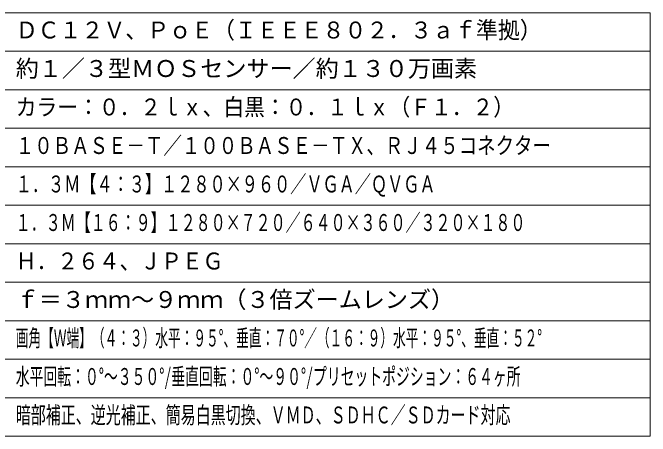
# Model space of a CAD drawing. Units: millimetres, scale not verified. Extents: x -62 to 63, y -56 to 57.
# Drawn here: x -20.4 to 62.5, y -56.4 to -1.4 of the extents above; entities that cross this region are included whole.
import ezdxf
from ezdxf.enums import TextEntityAlignment as Align

# ---------------------------------------------------------------- set-up
doc = ezdxf.new("R2010")
doc.units = ezdxf.units.MM
doc.header["$LTSCALE"] = 0.125
doc.layers.add('0-1_MOJI1', color=7, linetype='Continuous')
doc.layers.add('0-2_WAKU', color=1, linetype='Continuous', lineweight=18)
doc.styles.add('ＭＳ ゴシック', font='')
doc.styles.get('ＭＳ ゴシック').set_extended_font_data('MS Gothic')

msp = doc.modelspace()

# ---------------------------------------------------------------- linework, layer by layer
at = {"layer": '0-2_WAKU', "color": 4}
for p, q in [((-62.4907, -1.3607), (62.5093, -1.3607)), ((62.5093, -56.3607), (62.5093, -1.3607)), ((-62.4907, -56.3607), (62.5093, -56.3607))]:
    msp.add_line(p, q, dxfattribs=at)
at = {"layer": '0-2_WAKU'}
for p, q in [((-62.4907, -6.3607), (62.5093, -6.3607)), ((-62.4907, -11.3607), (62.5093, -11.3607)), ((-62.4907, -16.3607), (62.5093, -16.3607)), ((-62.4907, -21.3607), (62.5093, -21.3607)), ((-62.4907, -26.3607), (62.5093, -26.3607)), ((-62.4907, -31.3607), (62.5093, -31.3607)), ((-62.4907, -36.3607), (62.5093, -36.3607)), ((-62.4907, -41.3607), (62.5093, -41.3607)), ((-62.4907, -46.3607), (62.5093, -46.3607)), ((-62.4907, -51.3607), (62.5093, -51.3607))]:
    msp.add_line(p, q, dxfattribs=at)

# ---------------------------------------------------------------- texts
at = {"layer": '0-1_MOJI1', "style": 'ＭＳ ゴシック'}
for s, width, p in [('ＤＣ１２Ｖ、ＰｏＥ（ＩＥＥＥ８０２．３ａｆ準拠）', 0.95, (-19.9907, -5.3607)), ('カラー：０．２ｌｘ、白黒：０．１ｌｘ（Ｆ１．２）', 0.9, (-19.9907, -15.3607)), ('１０ＢＡＳＥ－Ｔ／１００ＢＡＳＥ－ＴＸ、ＲＪ４５コネクター', 0.8, (-19.9907, -20.3607)), ('１．３Ｍ【４：３】１２８０×９６０／ＶＧＡ／ＱＶＧＡ', 0.7, (-19.9907, -25.3607)), ('１．３Ｍ【１６：９】１２８０×７２０／６４０×３６０／３２０×１８０', 0.65, (-19.9907, -30.3607)), ('Ｈ．２６４、ＪＰＥＧ\u3000', 0.9, (-19.9907, -35.3607)), ('画角【Ｗ端】（４：３）水平：９５°、垂直：７０°／（１６：９）水平：９５°、垂直：５２°', 0.55, (-19.9907, -45.3607)), ('水平回転：０°～３５０°/垂直回転：０°～９０°/プリセットポジション：６４ヶ所', 0.6, (-19.9907, -50.3607)), ('暗部補正、逆光補正、簡易白黒切換、ＶＭＤ、ＳＤＨＣ／ＳＤカード対応', 0.65, (-19.9907, -55.3607))]:
    msp.add_text(s, height=2.199, dxfattribs=dict(at, width=width)).set_placement(p, align=Align.BOTTOM_LEFT)
for s, p in [('約１／３型ＭＯＳセンサー／約１３０万画素', (-19.9907, -10.3607)), ('ｆ＝３ｍｍ～９ｍｍ（３倍ズームレンズ）', (-19.9907, -40.3607))]:
    msp.add_text(s, height=2.199, dxfattribs=at).set_placement(p, align=Align.BOTTOM_LEFT)

doc.saveas('drawing.dxf')
